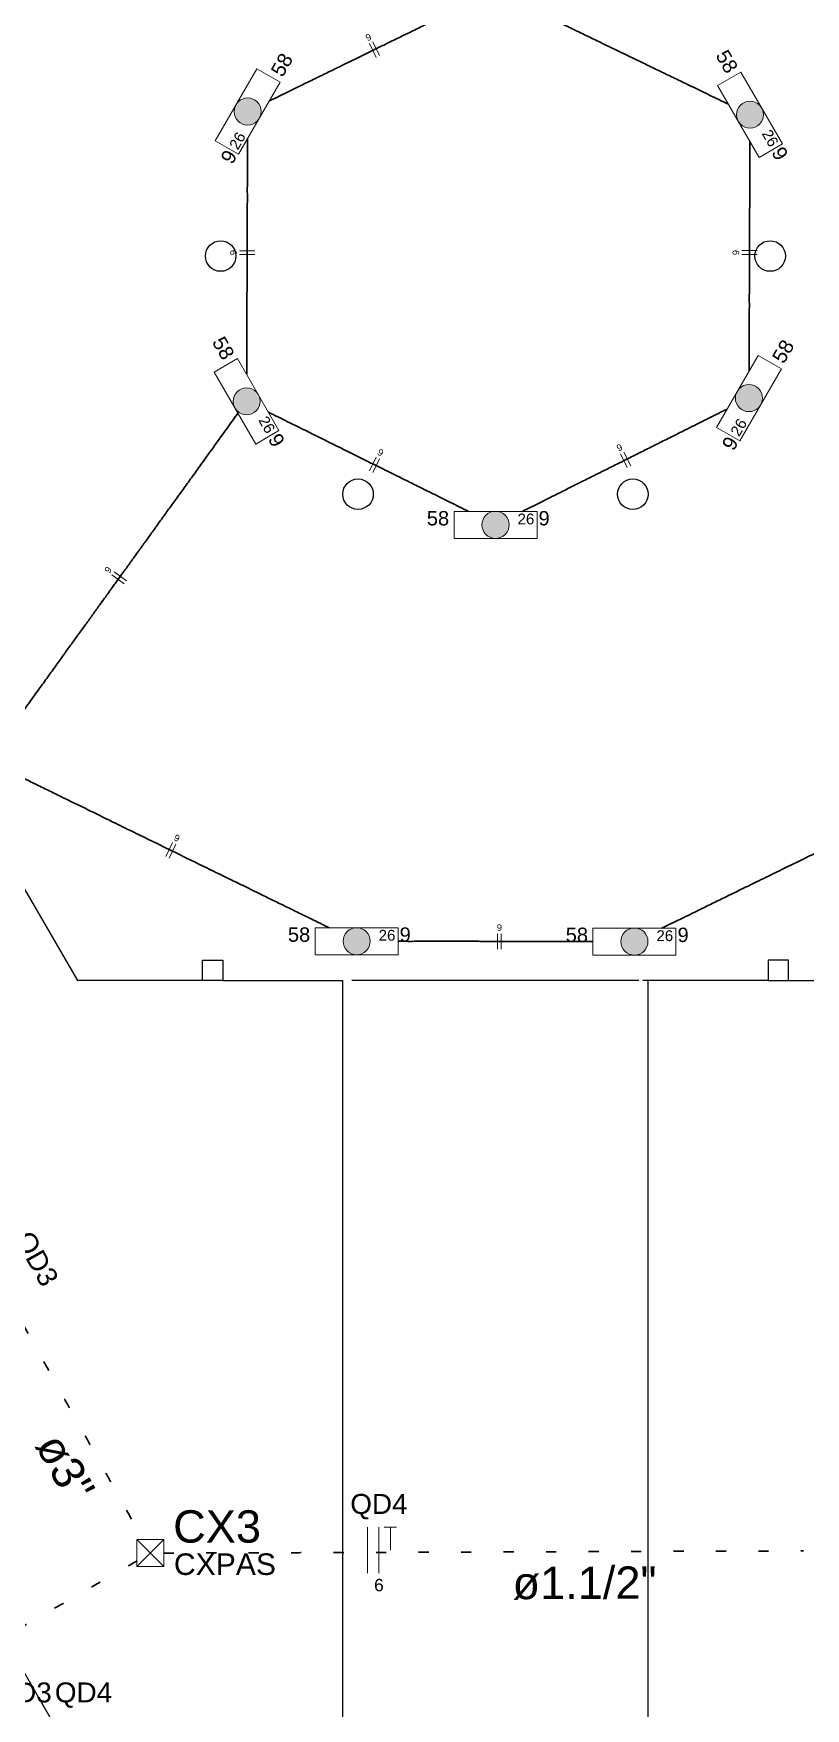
# Model space of a CAD drawing. Extents: x 210 to 779, y 61 to 241.
# Drawn here: x 366.81 to 374.4, y 184.03 to 200.48 of the extents above; entities that cross this region are included whole.
import ezdxf

# ---------------------------------------------------------------- set-up
doc = ezdxf.new("R2010")
doc.units = 0
doc.header["$LTSCALE"] = 2
doc.linetypes.add('DOT2', pattern=[3.175, 0, -3.175])
doc.layers.add('A-PAREDE', color=5, linetype='CONTINUOUS')
doc.layers.add('A-PISOS-NIVEL', color=1, linetype='CONTINUOUS')
for name, color, linetype, lineweight in [('EL-Condutos', 4, 'CONTINUOUS', 30), ('EL-Fios', 9, 'CONTINUOUS', 20), ('EL-Textos condutos', 7, 'CONTINUOUS', 20), ('EL-Textos fios', 7, 'CONTINUOUS', 20), ('EL-Textos pontos', 5, 'CONTINUOUS', 20), ('P-SIMBOL', 5, 'CONTINUOUS', 20)]:
    doc.layers.add(name, color=color, linetype=linetype, lineweight=lineweight)
doc.styles.add('Arial', font='arial.ttf')

msp = doc.modelspace()

# ---------------------------------------------------------------- hatches: boundary and pattern name
at = {"layer": 'P-SIMBOL'}
h = msp.add_hatch(color=256, dxfattribs=at)
h.paths.add_polyline_path([(373.972, 196.896, 1), (373.707, 196.896, 1)])
h.paths.add_polyline_path([(373.718, 199.679, 1), (373.983, 199.679, 1)])
h.paths.add_polyline_path([(371.47, 200.893, 1), (371.205, 200.893, 1)])
h.paths.add_polyline_path([(369.045, 199.71, 1), (368.78, 199.71, 1)])
h.paths.add_polyline_path([(369.035, 196.865, 1), (368.77, 196.865, 1)])
h.paths.add_polyline_path([(371.217, 195.652, 1), (371.482, 195.652, 1)])
h = msp.add_hatch(color=256, dxfattribs=at)
h.paths.add_polyline_path([(372.582, 191.56, 1), (372.847, 191.56, 1)])
h.paths.add_polyline_path([(369.852, 191.563, 1), (370.117, 191.563, 1)])
h.paths.add_polyline_path([(364.46, 196.223, 1), (364.725, 196.223, 1)])
h.paths.add_polyline_path([(364.726, 200.336, 1), (364.461, 200.336, 1)])

# ---------------------------------------------------------------- linework, layer by layer
at = {"layer": 'A-PAREDE', "color": 251}
for points in [[(368.468, 191.376), (368.668, 191.376), (368.668, 191.176), (368.468, 191.176)], [(368.468, 191.376), (368.668, 191.376), (368.668, 191.176), (368.468, 191.176)], [(374.228, 191.376), (374.028, 191.376), (374.028, 191.176), (374.228, 191.176)], [(374.228, 191.376), (374.028, 191.376), (374.028, 191.176), (374.228, 191.176)]]:
    msp.add_lwpolyline(points, close=True, dxfattribs=at)
for centre in [(368.648, 198.291), (368.648, 198.291), (374.048, 198.291), (369.998, 195.952), (369.998, 195.952), (372.698, 195.952), (372.698, 195.952)]:
    msp.add_circle(centre, 0.15, dxfattribs=at)
at = {"layer": 'A-PISOS-NIVEL', "color": 251}
for p, q in [((366.626, 192.239), (367.24, 191.176)), ((368.468, 191.176), (367.24, 191.176)), ((368.668, 191.176), (369.848, 191.176)), ((369.848, 183.926), (369.848, 191.176)), ((372.758, 191.176), (369.938, 191.176)), ((372.848, 191.176), (372.798, 191.176)), ((372.848, 183.926), (372.848, 191.176)), ((374.028, 191.176), (372.848, 191.176)), ((374.228, 191.176), (375.456, 191.176)), ((365.79, 185.988), (366.98, 183.926))]:
    msp.add_line(p, q, dxfattribs=at)
at = {"layer": 'EL-Condutos', "linetype": 'Continuous'}
for points in [[(369.127, 199.814), (369.215, 199.857), (369.298, 199.898), (369.377, 199.936), (369.452, 199.973), (369.523, 200.008), (369.591, 200.041), (369.657, 200.073), (369.719, 200.103), (369.779, 200.132), (369.837, 200.161), (369.893, 200.188), (369.948, 200.215), (370.002, 200.241), (370.055, 200.267), (370.108, 200.293), (370.16, 200.319), (370.213, 200.344), (370.267, 200.37), (370.321, 200.397), (370.376, 200.424), (370.433, 200.452), (370.492, 200.48), (370.552, 200.51), (370.616, 200.541), (370.682, 200.573), (370.751, 200.607), (370.824, 200.642), (370.9, 200.679), (370.98, 200.719), (371.065, 200.76)], [(371.613, 200.76), (371.703, 200.717), (371.788, 200.676), (371.868, 200.637), (371.945, 200.6), (372.017, 200.565), (372.086, 200.531), (372.152, 200.499), (372.215, 200.469), (372.276, 200.439), (372.335, 200.411), (372.392, 200.383), (372.448, 200.356), (372.503, 200.33), (372.558, 200.304), (372.612, 200.277), (372.666, 200.251), (372.721, 200.225), (372.776, 200.198), (372.833, 200.17), (372.891, 200.142), (372.951, 200.113), (373.014, 200.083), (373.079, 200.052), (373.147, 200.019), (373.218, 199.984), (373.293, 199.948), (373.372, 199.91), (373.456, 199.869), (373.544, 199.827), (373.637, 199.782)], [(368.904, 197.13), (368.904, 197.233), (368.904, 197.331), (368.905, 197.423), (368.905, 197.511), (368.905, 197.595), (368.906, 197.675), (368.906, 197.752), (368.906, 197.826), (368.906, 197.896), (368.907, 197.965), (368.907, 198.032), (368.907, 198.097), (368.907, 198.161), (368.908, 198.224), (368.908, 198.287), (368.908, 198.35), (368.908, 198.413), (368.908, 198.477), (368.909, 198.543), (368.909, 198.609), (368.909, 198.678), (368.909, 198.749), (368.91, 198.822), (368.91, 198.899), (368.91, 198.979), (368.911, 199.063), (368.911, 199.151), (368.911, 199.244), (368.912, 199.341), (368.912, 199.444)], [(373.849, 199.417), (373.849, 199.316), (373.848, 199.22), (373.848, 199.129), (373.848, 199.043), (373.847, 198.961), (373.847, 198.883), (373.847, 198.808), (373.846, 198.736), (373.846, 198.667), (373.846, 198.601), (373.846, 198.536), (373.845, 198.473), (373.845, 198.411), (373.845, 198.349), (373.845, 198.288), (373.844, 198.228), (373.844, 198.166), (373.844, 198.104), (373.844, 198.041), (373.844, 197.977), (373.843, 197.91), (373.843, 197.841), (373.843, 197.77), (373.842, 197.695), (373.842, 197.617), (373.842, 197.535), (373.841, 197.449), (373.841, 197.358), (373.841, 197.263), (373.84, 197.162)], [(368.82, 196.75), (368.707, 196.593), (368.601, 196.447), (368.501, 196.309), (368.408, 196.179), (368.32, 196.057), (368.237, 195.942), (368.158, 195.833), (368.083, 195.73), (368.012, 195.631), (367.944, 195.536), (367.878, 195.445), (367.814, 195.357), (367.752, 195.27), (367.69, 195.185), (367.629, 195.101), (367.568, 195.016), (367.507, 194.931), (367.444, 194.845), (367.381, 194.756), (367.315, 194.665), (367.246, 194.57), (367.175, 194.472), (367.1, 194.368), (367.022, 194.259), (366.939, 194.144), (366.85, 194.022), (366.757, 193.892), (366.658, 193.755), (366.552, 193.608), (366.439, 193.452)], [(371.083, 195.784), (370.993, 195.829), (370.908, 195.871), (370.827, 195.91), (370.752, 195.948), (370.681, 195.983), (370.613, 196.017), (370.549, 196.049), (370.488, 196.079), (370.429, 196.108), (370.373, 196.136), (370.319, 196.163), (370.266, 196.189), (370.214, 196.215), (370.163, 196.24), (370.112, 196.265), (370.061, 196.29), (370.01, 196.316), (369.957, 196.342), (369.904, 196.368), (369.848, 196.396), (369.791, 196.424), (369.731, 196.454), (369.669, 196.485), (369.603, 196.518), (369.533, 196.552), (369.46, 196.589), (369.382, 196.627), (369.299, 196.668), (369.211, 196.712), (369.117, 196.758)], [(373.625, 196.789), (373.539, 196.746), (373.457, 196.705), (373.379, 196.666), (373.303, 196.628), (373.231, 196.592), (373.161, 196.557), (373.094, 196.523), (373.028, 196.491), (372.965, 196.459), (372.904, 196.428), (372.843, 196.398), (372.784, 196.369), (372.726, 196.34), (372.668, 196.311), (372.611, 196.282), (372.554, 196.254), (372.496, 196.225), (372.438, 196.196), (372.38, 196.167), (372.32, 196.137), (372.26, 196.107), (372.197, 196.076), (372.133, 196.044), (372.067, 196.011), (371.999, 195.976), (371.928, 195.941), (371.854, 195.904), (371.778, 195.866), (371.697, 195.826), (371.614, 195.784)], [(366.57, 193.232), (366.717, 193.16), (366.855, 193.092), (366.986, 193.029), (367.109, 192.968), (367.226, 192.912), (367.336, 192.858), (367.441, 192.806), (367.541, 192.757), (367.637, 192.71), (367.729, 192.665), (367.818, 192.622), (367.904, 192.58), (367.989, 192.538), (368.072, 192.498), (368.155, 192.457), (368.237, 192.417), (368.32, 192.376), (368.404, 192.335), (368.49, 192.293), (368.578, 192.25), (368.669, 192.206), (368.763, 192.16), (368.862, 192.112), (368.965, 192.061), (369.073, 192.008), (369.187, 191.953), (369.308, 191.894), (369.436, 191.831), (369.571, 191.765), (369.715, 191.695)], [(372.983, 191.691), (373.143, 191.769), (373.291, 191.841), (373.429, 191.909), (373.556, 191.971), (373.675, 192.029), (373.785, 192.083), (373.888, 192.133), (373.985, 192.18), (374.075, 192.224), (374.161, 192.266), (374.243, 192.306), (374.321, 192.344), (374.397, 192.382), (374.472, 192.418), (374.546, 192.454), (374.62, 192.49), (374.695, 192.527), (374.772, 192.564), (374.851, 192.603), (374.934, 192.643), (375.021, 192.686), (375.114, 192.731), (375.212, 192.779), (375.317, 192.831), (375.43, 192.886), (375.552, 192.945), (375.683, 193.009), (375.824, 193.078), (375.976, 193.152), (376.14, 193.232)], [(370.391, 191.563), (370.472, 191.562), (370.549, 191.562), (370.623, 191.562), (370.694, 191.562), (370.762, 191.562), (370.828, 191.562), (370.891, 191.562), (370.953, 191.562), (371.013, 191.562), (371.071, 191.562), (371.128, 191.562), (371.184, 191.562), (371.24, 191.561), (371.294, 191.561), (371.349, 191.561), (371.404, 191.561), (371.459, 191.561), (371.514, 191.561), (371.57, 191.561), (371.627, 191.561), (371.685, 191.561), (371.745, 191.561), (371.807, 191.561), (371.87, 191.561), (371.936, 191.561), (372.004, 191.56), (372.075, 191.56), (372.149, 191.56), (372.226, 191.56), (372.307, 191.56)]]:
    msp.add_spline(points, degree=3, dxfattribs=at)
at = {"layer": 'EL-Condutos', "linetype": 'DOT2', "ltscale": 0.05}
for points in [[(364.878, 191.082), (365.021, 190.825), (365.155, 190.584), (365.281, 190.359), (365.399, 190.146), (365.51, 189.947), (365.615, 189.759), (365.714, 189.58), (365.808, 189.412), (365.898, 189.251), (365.984, 189.096), (366.067, 188.948), (366.147, 188.804), (366.225, 188.664), (366.302, 188.526), (366.378, 188.389), (366.455, 188.252), (366.532, 188.114), (366.61, 187.973), (366.69, 187.83), (366.772, 187.682), (366.858, 187.528), (366.948, 187.367), (367.041, 187.199), (367.14, 187.021), (367.245, 186.834), (367.356, 186.635), (367.474, 186.423), (367.599, 186.198), (367.733, 185.958), (367.875, 185.703)], [(368.088, 185.555), (368.389, 185.556), (368.671, 185.557), (368.936, 185.558), (369.185, 185.558), (369.419, 185.559), (369.64, 185.56), (369.848, 185.561), (370.046, 185.561), (370.234, 185.562), (370.415, 185.563), (370.588, 185.563), (370.756, 185.564), (370.921, 185.564), (371.082, 185.565), (371.242, 185.566), (371.402, 185.566), (371.563, 185.567), (371.726, 185.567), (371.894, 185.568), (372.066, 185.568), (372.246, 185.569), (372.433, 185.57), (372.63, 185.57), (372.837, 185.571), (373.055, 185.572), (373.288, 185.573), (373.534, 185.574), (373.797, 185.574), (374.077, 185.575), (374.375, 185.576)], [(367.827, 185.479), (367.578, 185.336), (367.345, 185.202), (367.126, 185.076), (366.92, 184.958), (366.726, 184.846), (366.543, 184.741), (366.371, 184.642), (366.207, 184.548), (366.051, 184.458), (365.901, 184.372), (365.757, 184.289), (365.617, 184.209), (365.481, 184.131), (365.347, 184.054), (365.214, 183.977), (365.081, 183.901), (364.947, 183.824), (364.811, 183.746), (364.672, 183.666), (364.528, 183.583), (364.379, 183.497), (364.223, 183.408), (364.06, 183.314), (363.887, 183.215), (363.705, 183.11), (363.512, 182.999), (363.307, 182.881), (363.089, 182.755), (362.856, 182.622), (362.608, 182.479)]]:
    msp.add_spline(points, degree=3, dxfattribs=at)
at = {"layer": 'EL-Fios'}
for p, q in [((370.175, 200.242), (370.109, 200.377)), ((370.209, 200.259), (370.143, 200.394)), ((368.983, 198.343), (368.833, 198.343)), ((368.983, 198.306), (368.833, 198.306)), ((373.92, 198.344), (373.77, 198.344)), ((373.92, 198.306), (373.77, 198.306)), ((370.109, 196.183), (370.176, 196.317)), ((370.143, 196.166), (370.21, 196.301)), ((372.644, 196.215), (372.577, 196.349)), ((372.678, 196.232), (372.611, 196.366)), ((367.701, 195.072), (367.579, 195.16)), ((367.723, 195.102), (367.601, 195.19)), ((368.109, 192.396), (368.175, 192.531)), ((368.142, 192.38), (368.208, 192.515)), ((371.368, 191.486), (371.368, 191.636)), ((371.405, 191.486), (371.405, 191.636)), ((370.091, 185.359), (370.091, 185.809)), ((370.203, 185.359), (370.203, 185.809)), ((370.256, 185.809), (370.376, 185.809)), ((370.316, 185.584), (370.316, 185.809))]:
    msp.add_line(p, q, dxfattribs=at)
at = {"layer": 'P-SIMBOL'}
for p, q in [((368.594, 199.423), (369.002, 200.129)), ((369.002, 200.129), (369.232, 199.997)), ((373.531, 199.966), (373.761, 200.098)), ((374.169, 199.392), (373.761, 200.098)), ((368.824, 199.29), (369.232, 199.997)), ((373.939, 199.259), (373.531, 199.966)), ((368.594, 199.423), (368.824, 199.29)), ((373.939, 199.259), (374.169, 199.392)), ((368.584, 197.152), (368.813, 197.284)), ((369.221, 196.578), (368.813, 197.284)), ((373.521, 196.609), (373.929, 197.315)), ((373.929, 197.315), (374.158, 197.183)), ((368.992, 196.445), (368.584, 197.152)), ((373.75, 196.476), (374.158, 197.183)), ((368.992, 196.445), (369.221, 196.578)), ((373.521, 196.609), (373.75, 196.476)), ((370.941, 195.519), (370.941, 195.784)), ((371.757, 195.784), (370.941, 195.784)), ((371.757, 195.519), (371.757, 195.784)), ((371.757, 195.519), (370.941, 195.519)), ((369.576, 191.431), (369.576, 191.696)), ((370.392, 191.696), (369.576, 191.696)), ((370.392, 191.431), (370.392, 191.696)), ((372.306, 191.427), (372.306, 191.692)), ((373.122, 191.692), (372.306, 191.692)), ((373.122, 191.427), (373.122, 191.692)), ((370.392, 191.431), (369.576, 191.431)), ((373.122, 191.427), (372.306, 191.427)), ((367.825, 185.687), (368.09, 185.687)), ((367.825, 185.687), (367.825, 185.422)), ((367.825, 185.687), (368.09, 185.422)), ((368.09, 185.687), (367.825, 185.422)), ((368.09, 185.687), (368.09, 185.422)), ((367.825, 185.422), (368.09, 185.422))]:
    msp.add_line(p, q, dxfattribs=at)
for centre in [(368.913, 199.71), (373.85, 199.679), (368.903, 196.865), (373.839, 196.896), (371.349, 195.652), (369.984, 191.563), (372.714, 191.56)]:
    msp.add_circle(centre, 0.133, dxfattribs=at)

# ---------------------------------------------------------------- texts
at = {"layer": 'EL-Textos condutos', "char_height": 0.3177, "attachment_point": 8, "line_spacing_factor": 0.798, "style": 'Arial'}
for s, insert, width, rotation in [('ø3"', (366.977, 186.314), 1.14372, 299.1232), ('ø1.1/2"', (372.224, 185.096), 2.66868, 0.2005)]:
    msp.add_mtext(s, dxfattribs=dict(at, insert=insert, width=width, rotation=rotation))
at = {"layer": 'EL-Textos fios', "attachment_point": 8, "line_spacing_factor": 0.798, "style": 'Arial'}
for s, insert, char_height, width, rotation in [('9', (370.115, 200.409), 0.0653, 0.07837, 26.0123), ('9', (368.807, 198.325), 0.0653, 0.07837, 90.0002), ('9', (373.744, 198.325), 0.0653, 0.07837, 90.0002), ('9', (370.204, 196.332), 0.0653, 0.07837, 333.6333), ('9', (372.582, 196.381), 0.0653, 0.07837, 26.5451), ('9', (367.569, 195.19), 0.0653, 0.07837, 54.1732), ('9', (368.203, 192.546), 0.0653, 0.07837, 333.9485), ('QD3', (366.71, 188.373), 0.1959, 0.70529, 299.1241)]:
    msp.add_mtext(s, dxfattribs=dict(at, insert=insert, char_height=char_height, width=width, rotation=rotation))
for s, insert, char_height, width in [('9', (371.387, 191.663), 0.0653, 0.07837), ('QD4', (370.203, 185.886), 0.1959, 0.70529), ('6', (370.203, 185.178), 0.122, 0.14614), ('QD3', (366.707, 184.035), 0.1959, 0.70529), ('QD4', (367.3, 184.035), 0.1959, 0.70529)]:
    msp.add_mtext(s, dxfattribs=dict(at, insert=insert, char_height=char_height, width=width))
at = {"layer": 'EL-Textos pontos', "line_spacing_factor": 0.798, "style": 'Arial'}
for s, insert, char_height, width, attachment_point, rotation in [('58', (369.257, 200.038), 0.1412, 0.33888, 7, 60.0001), ('58', (373.615, 200.07), 0.1412, 0.33888, 9, 299.9999), ('9', (374.109, 199.214), 0.141, 0.16944, 9, 299.9999), ('9', (368.763, 199.182), 0.141, 0.16944, 7, 60.0001), ('58', (368.667, 197.256), 0.1412, 0.33888, 9, 299.9999), ('58', (374.183, 197.224), 0.1412, 0.33888, 7, 60.0001), ('9', (369.162, 196.399), 0.141, 0.16944, 9, 299.9999), ('9', (373.689, 196.368), 0.141, 0.16944, 7, 60.0001)]:
    msp.add_mtext(s, dxfattribs=dict(at, insert=insert, char_height=char_height, width=width, attachment_point=attachment_point, rotation=rotation))
for s, insert, char_height, width, attachment_point in [('58', (370.893, 195.644), 0.1412, 0.33888, 9), ('9', (371.881, 195.644), 0.141, 0.16944, 9), ('58', (369.528, 191.556), 0.1412, 0.33888, 9), ('9', (370.516, 191.556), 0.141, 0.16944, 9), ('58', (372.258, 191.553), 0.1412, 0.33888, 9), ('9', (373.247, 191.553), 0.141, 0.16944, 9), ('CX3', (368.181, 185.653), 0.3177, 1.14372, 7), ('CXPAS', (368.69, 185.337), 0.2118, 1.2708, 8)]:
    msp.add_mtext(s, dxfattribs=dict(at, insert=insert, char_height=char_height, width=width, attachment_point=attachment_point))
at = {"layer": 'P-SIMBOL', "char_height": 0.1059, "width": 0.25416, "line_spacing_factor": 0.798, "style": 'Arial'}
for insert, attachment_point, rotation in [((368.818, 199.325), 7, 60.0001), ((374.043, 199.351), 9, 299.9999), ((369.096, 196.537), 9, 299.9999), ((373.744, 196.511), 7, 60.0001)]:
    msp.add_mtext('26', dxfattribs=dict(at, insert=insert, attachment_point=attachment_point, rotation=rotation))
at = {"layer": 'P-SIMBOL', "char_height": 0.1059, "width": 0.25416, "attachment_point": 9, "line_spacing_factor": 0.798, "style": 'Arial'}
for insert in [(371.73, 195.655), (370.365, 191.567), (373.095, 191.563)]:
    msp.add_mtext('26', dxfattribs=dict(at, insert=insert))

doc.saveas('drawing.dxf')
